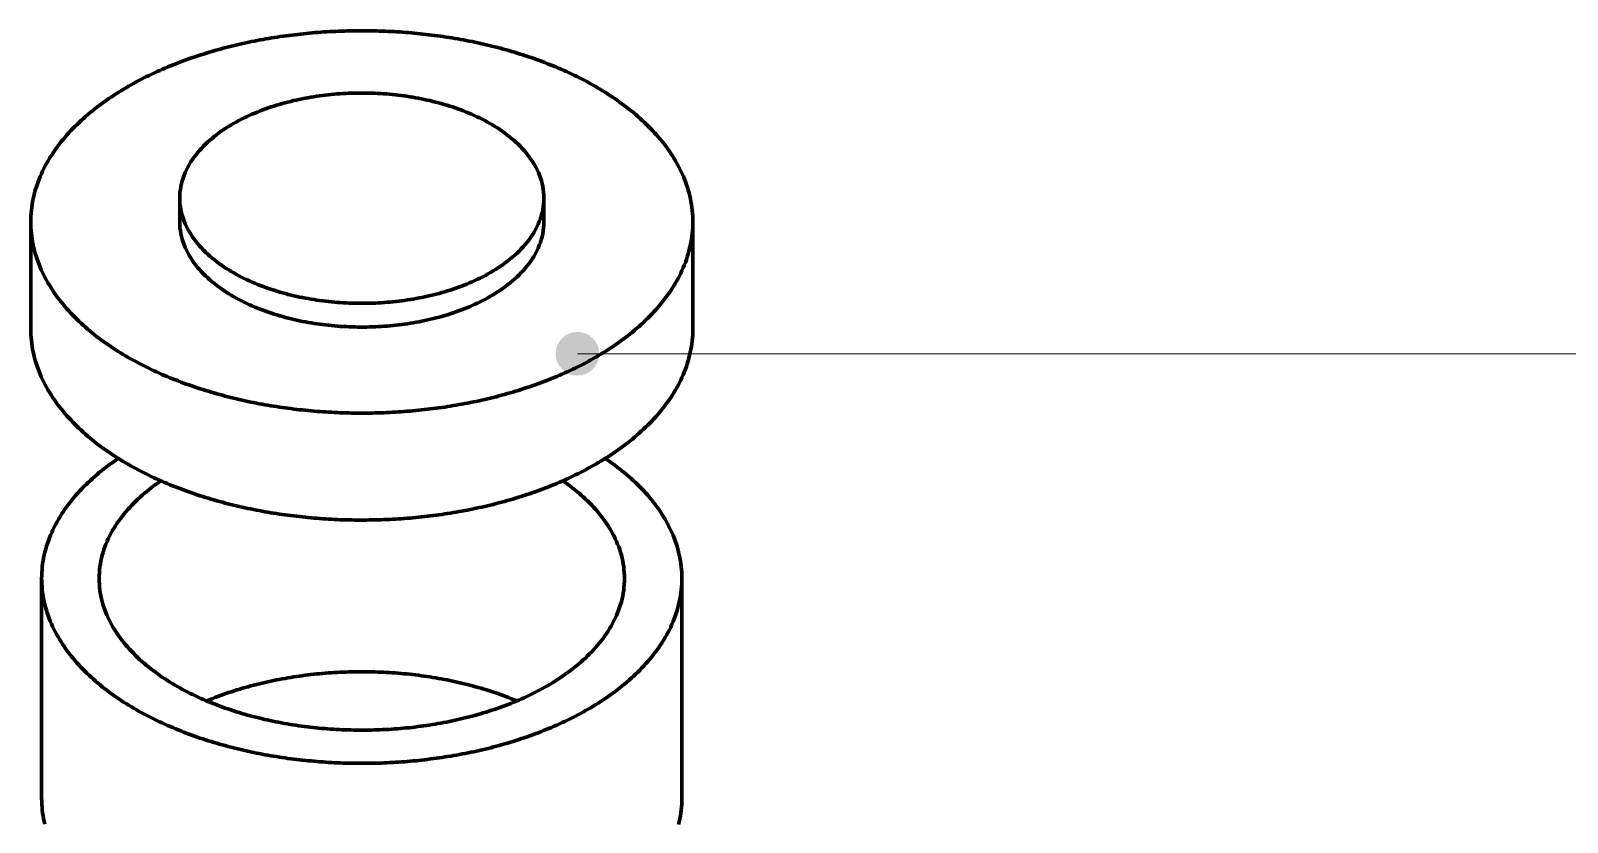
# Model space of a CAD drawing. Header units: millimetres. Extents: x 0 to 420, y 0 to 297.
# Drawn here: x 130.75 to 172.98, y 219.36 to 241.11 of the extents above; entities that cross this region are included whole.
import ezdxf

# ---------------------------------------------------------------- set-up
doc = ezdxf.new("R2010")
doc.units = ezdxf.units.MM
doc.layers.add('01-VISIBLE', color=7, linetype='CONTINUOUS', lineweight=70)
doc.layers.add('08-FINA', color=5, linetype='CONTINUOUS', lineweight=18)

msp = doc.modelspace()

# ---------------------------------------------------------------- hatches: boundary and pattern name
at = {"layer": '08-FINA'}
h = msp.add_hatch(color=7, dxfattribs=at)
h.dxf.hatch_style = 1
edge = h.paths.add_edge_path()
edge.add_arc((145.775, 232.237), 0.6, 0, 360)

# ---------------------------------------------------------------- linework, layer by layer
at = {"layer": '01-VISIBLE'}
for p, q in [((134.842, 236.513), (134.842, 235.859)), ((144.852, 236.513), (144.852, 235.859)), ((130.747, 235.859), (130.747, 232.92)), ((148.947, 235.859), (148.947, 232.92)), ((131.047, 220.019), (131.047, 226.062)), ((148.647, 220.019), (148.647, 226.062))]:
    msp.add_line(p, q, dxfattribs=at)
for points in [[(148.947, 235.859), (148.946, 235.94), (148.943, 236.02), (148.938, 236.1), (148.93, 236.18), (148.921, 236.26), (148.909, 236.339), (148.896, 236.418), (148.88, 236.497), (148.862, 236.575), (148.843, 236.653), (148.821, 236.73), (148.798, 236.807), (148.773, 236.883), (148.746, 236.959), (148.717, 237.034), (148.687, 237.108), (148.654, 237.182), (148.621, 237.254), (148.585, 237.326), (148.548, 237.398), (148.51, 237.468), (148.47, 237.538), (148.429, 237.607), (148.387, 237.675), (148.343, 237.742), (148.298, 237.809), (148.252, 237.874), (148.204, 237.939), (148.156, 238.003), (148.106, 238.066), (148.055, 238.128), (148.003, 238.189), (147.951, 238.25), (147.897, 238.31), (147.843, 238.368), (147.787, 238.426), (147.731, 238.484), (147.674, 238.54), (147.616, 238.596), (147.557, 238.65), (147.498, 238.704), (147.438, 238.758), (147.377, 238.81), (147.315, 238.862), (147.253, 238.912), (147.19, 238.962), (147.127, 239.012), (147.063, 239.06), (146.999, 239.108), (146.934, 239.155), (146.868, 239.202), (146.802, 239.247), (146.736, 239.292), (146.669, 239.337), (146.602, 239.38), (146.534, 239.423), (146.466, 239.465), (146.397, 239.507), (146.328, 239.548), (146.258, 239.588), (146.189, 239.628), (146.118, 239.667), (146.048, 239.705), (145.977, 239.743), (145.906, 239.78), (145.834, 239.816), (145.763, 239.852), (145.69, 239.887), (145.618, 239.922), (145.545, 239.956), (145.472, 239.989), (145.399, 240.022), (145.326, 240.055), (145.252, 240.086), (145.178, 240.118), (145.104, 240.148), (145.029, 240.178), (144.955, 240.208), (144.88, 240.237), (144.805, 240.265), (144.73, 240.293), (144.654, 240.321), (144.579, 240.347), (144.503, 240.374), (144.427, 240.4), (144.351, 240.425), (144.274, 240.45), (144.198, 240.474), (144.121, 240.498), (144.044, 240.521), (143.968, 240.544), (143.89, 240.566), (143.813, 240.588), (143.736, 240.61), (143.658, 240.63), (143.581, 240.651), (143.503, 240.671), (143.425, 240.69), (143.347, 240.709), (143.269, 240.728), (143.191, 240.746), (143.113, 240.763), (143.034, 240.781), (142.956, 240.797), (142.877, 240.814), (142.798, 240.829), (142.72, 240.845), (142.641, 240.86), (142.562, 240.874), (142.483, 240.888), (142.404, 240.902), (142.325, 240.915), (142.245, 240.928), (142.166, 240.94), (142.087, 240.952), (142.007, 240.963), (141.928, 240.974), (141.848, 240.985), (141.768, 240.995), (141.689, 241.005), (141.609, 241.014), (141.529, 241.023), (141.45, 241.031), (141.37, 241.039), (141.29, 241.047), (141.21, 241.054), (141.13, 241.061), (141.05, 241.067), (140.97, 241.073), (140.89, 241.079), (140.81, 241.084), (140.73, 241.089), (140.649, 241.093), (140.569, 241.097), (140.489, 241.1), (140.409, 241.103), (140.329, 241.106), (140.248, 241.108), (140.168, 241.11), (140.088, 241.112), (140.008, 241.113), (139.927, 241.113), (139.847, 241.113), (139.767, 241.113), (139.687, 241.113), (139.606, 241.112), (139.526, 241.11), (139.446, 241.108), (139.366, 241.106), (139.286, 241.103), (139.205, 241.1), (139.125, 241.097), (139.045, 241.093), (138.965, 241.089), (138.885, 241.084), (138.805, 241.079), (138.725, 241.073), (138.645, 241.067), (138.565, 241.061), (138.485, 241.054), (138.405, 241.047), (138.325, 241.039), (138.245, 241.031), (138.165, 241.023), (138.085, 241.014), (138.006, 241.005), (137.926, 240.995), (137.846, 240.985), (137.767, 240.974), (137.687, 240.963), (137.608, 240.952), (137.528, 240.94), (137.449, 240.928), (137.37, 240.915), (137.291, 240.902), (137.212, 240.888), (137.133, 240.874), (137.054, 240.86), (136.975, 240.845), (136.896, 240.829), (136.817, 240.814), (136.739, 240.797), (136.66, 240.781), (136.582, 240.763), (136.504, 240.746), (136.425, 240.728), (136.347, 240.709), (136.269, 240.69), (136.191, 240.671), (136.114, 240.651), (136.036, 240.63), (135.959, 240.61), (135.881, 240.588), (135.804, 240.566), (135.727, 240.544), (135.65, 240.521), (135.573, 240.498), (135.496, 240.474), (135.42, 240.45), (135.344, 240.425), (135.268, 240.4), (135.192, 240.374), (135.116, 240.347), (135.04, 240.321), (134.965, 240.293), (134.889, 240.265), (134.814, 240.237), (134.74, 240.208), (134.665, 240.178), (134.591, 240.148), (134.516, 240.118), (134.442, 240.086), (134.369, 240.055), (134.295, 240.022), (134.222, 239.989), (134.149, 239.956), (134.076, 239.922), (134.004, 239.887), (133.932, 239.852), (133.86, 239.816), (133.789, 239.78), (133.717, 239.743), (133.647, 239.705), (133.576, 239.667), (133.506, 239.628), (133.436, 239.588), (133.367, 239.548), (133.298, 239.507), (133.229, 239.465), (133.161, 239.423), (133.093, 239.38), (133.025, 239.337), (132.958, 239.292), (132.892, 239.247), (132.826, 239.202), (132.76, 239.155), (132.696, 239.108), (132.631, 239.06), (132.567, 239.012), (132.504, 238.962), (132.441, 238.912), (132.379, 238.862), (132.318, 238.81), (132.257, 238.758), (132.197, 238.704), (132.137, 238.65), (132.079, 238.596), (132.021, 238.54), (131.964, 238.484), (131.907, 238.426), (131.852, 238.368), (131.797, 238.31), (131.744, 238.25), (131.691, 238.189), (131.639, 238.128), (131.588, 238.066), (131.539, 238.003), (131.49, 237.939), (131.443, 237.874), (131.397, 237.809), (131.352, 237.742), (131.308, 237.675), (131.265, 237.607), (131.224, 237.538), (131.184, 237.468), (131.146, 237.398), (131.109, 237.326), (131.074, 237.254), (131.04, 237.182), (131.008, 237.108), (130.977, 237.034), (130.949, 236.959), (130.922, 236.883), (130.896, 236.807), (130.873, 236.73), (130.852, 236.653), (130.832, 236.575), (130.814, 236.497), (130.799, 236.418), (130.785, 236.339), (130.774, 236.26), (130.764, 236.18), (130.757, 236.1), (130.751, 236.02), (130.748, 235.94), (130.747, 235.859)], [(144.852, 236.513), (144.85, 236.593), (144.844, 236.673), (144.835, 236.753), (144.821, 236.832), (144.804, 236.911), (144.784, 236.989), (144.76, 237.065), (144.732, 237.141), (144.702, 237.215), (144.668, 237.288), (144.632, 237.36), (144.593, 237.43), (144.551, 237.499), (144.507, 237.567), (144.461, 237.632), (144.413, 237.697), (144.362, 237.759), (144.31, 237.82), (144.256, 237.88), (144.201, 237.938), (144.144, 237.995), (144.085, 238.05), (144.025, 238.104), (143.964, 238.156), (143.902, 238.207), (143.838, 238.256), (143.774, 238.304), (143.709, 238.351), (143.642, 238.397), (143.575, 238.441), (143.507, 238.484), (143.438, 238.525), (143.369, 238.566), (143.299, 238.605), (143.228, 238.643), (143.157, 238.68), (143.085, 238.716), (143.012, 238.751), (142.939, 238.785), (142.866, 238.818), (142.792, 238.849), (142.718, 238.88), (142.643, 238.91), (142.568, 238.938), (142.492, 238.966), (142.416, 238.993), (142.34, 239.018), (142.264, 239.043), (142.187, 239.067), (142.11, 239.09), (142.033, 239.112), (141.955, 239.134), (141.877, 239.154), (141.799, 239.173), (141.721, 239.192), (141.643, 239.21), (141.564, 239.227), (141.485, 239.243), (141.406, 239.259), (141.327, 239.273), (141.248, 239.287), (141.169, 239.3), (141.089, 239.312), (141.01, 239.323), (140.93, 239.334), (140.85, 239.344), (140.77, 239.353), (140.69, 239.361), (140.61, 239.369), (140.53, 239.375), (140.45, 239.381), (140.37, 239.387), (140.289, 239.391), (140.209, 239.395), (140.129, 239.398), (140.048, 239.4), (139.968, 239.401), (139.887, 239.402), (139.807, 239.402), (139.727, 239.401), (139.646, 239.4), (139.566, 239.398), (139.485, 239.395), (139.405, 239.391), (139.325, 239.387), (139.245, 239.381), (139.164, 239.375), (139.084, 239.369), (139.004, 239.361), (138.924, 239.353), (138.844, 239.344), (138.765, 239.334), (138.685, 239.323), (138.605, 239.312), (138.526, 239.3), (138.446, 239.287), (138.367, 239.273), (138.288, 239.259), (138.209, 239.243), (138.13, 239.227), (138.052, 239.21), (137.973, 239.192), (137.895, 239.173), (137.817, 239.154), (137.739, 239.134), (137.662, 239.112), (137.585, 239.09), (137.507, 239.067), (137.431, 239.043), (137.354, 239.018), (137.278, 238.993), (137.202, 238.966), (137.127, 238.938), (137.052, 238.91), (136.977, 238.88), (136.903, 238.849), (136.829, 238.818), (136.755, 238.785), (136.682, 238.751), (136.61, 238.716), (136.538, 238.68), (136.466, 238.643), (136.396, 238.605), (136.325, 238.566), (136.256, 238.525), (136.187, 238.484), (136.119, 238.441), (136.052, 238.397), (135.986, 238.351), (135.92, 238.304), (135.856, 238.256), (135.793, 238.207), (135.73, 238.156), (135.669, 238.104), (135.609, 238.05), (135.551, 237.995), (135.494, 237.938), (135.438, 237.88), (135.384, 237.82), (135.332, 237.759), (135.282, 237.697), (135.233, 237.632), (135.187, 237.567), (135.143, 237.499), (135.101, 237.43), (135.062, 237.36), (135.026, 237.288), (134.992, 237.215), (134.962, 237.141), (134.935, 237.065), (134.911, 236.989), (134.89, 236.911), (134.873, 236.832), (134.86, 236.753), (134.85, 236.673), (134.844, 236.593), (134.842, 236.513)], [(134.842, 236.513), (134.844, 236.432), (134.85, 236.352), (134.86, 236.272), (134.873, 236.192), (134.89, 236.114), (134.911, 236.036), (134.935, 235.959), (134.962, 235.883), (134.993, 235.809), (135.027, 235.735), (135.063, 235.664), (135.102, 235.593), (135.144, 235.524), (135.188, 235.457), (135.235, 235.391), (135.283, 235.327), (135.334, 235.264), (135.386, 235.203), (135.44, 235.143), (135.496, 235.085), (135.553, 235.028), (135.612, 234.973), (135.672, 234.919), (135.733, 234.867), (135.796, 234.816), (135.859, 234.767), (135.924, 234.718), (135.989, 234.672), (136.056, 234.626), (136.123, 234.582), (136.191, 234.539), (136.26, 234.497), (136.33, 234.457), (136.4, 234.418), (136.471, 234.379), (136.543, 234.342), (136.615, 234.306), (136.688, 234.272), (136.761, 234.238), (136.834, 234.205), (136.909, 234.174), (136.983, 234.143), (137.058, 234.113), (137.133, 234.085), (137.209, 234.057), (137.285, 234.03), (137.361, 234.005), (137.438, 233.98), (137.515, 233.956), (137.592, 233.933), (137.67, 233.911), (137.747, 233.89), (137.825, 233.869), (137.904, 233.85), (137.982, 233.831), (138.061, 233.813), (138.139, 233.796), (138.218, 233.78), (138.297, 233.765), (138.377, 233.751), (138.456, 233.737), (138.536, 233.724), (138.615, 233.712), (138.695, 233.701), (138.775, 233.69), (138.855, 233.68), (138.935, 233.671), (139.015, 233.663), (139.095, 233.656), (139.176, 233.649), (139.256, 233.643), (139.336, 233.638), (139.417, 233.634), (139.497, 233.63), (139.578, 233.627), (139.658, 233.625), (139.739, 233.624), (139.82, 233.623), (139.9, 233.623), (139.981, 233.624), (140.061, 233.626), (140.142, 233.628), (140.222, 233.631), (140.303, 233.635), (140.383, 233.64), (140.464, 233.645), (140.544, 233.651), (140.624, 233.658), (140.704, 233.666), (140.785, 233.674), (140.865, 233.683), (140.945, 233.693), (141.024, 233.704), (141.104, 233.716), (141.184, 233.728), (141.263, 233.741), (141.343, 233.755), (141.422, 233.77), (141.501, 233.785), (141.58, 233.802), (141.658, 233.819), (141.737, 233.837), (141.815, 233.856), (141.893, 233.876), (141.971, 233.896), (142.049, 233.918), (142.126, 233.94), (142.204, 233.963), (142.28, 233.988), (142.357, 234.013), (142.433, 234.039), (142.509, 234.066), (142.585, 234.094), (142.66, 234.123), (142.735, 234.152), (142.809, 234.183), (142.883, 234.215), (142.957, 234.248), (143.03, 234.282), (143.102, 234.318), (143.174, 234.354), (143.245, 234.391), (143.316, 234.43), (143.386, 234.469)], [(143.386, 234.469), (143.457, 234.511), (143.527, 234.554), (143.597, 234.599), (143.665, 234.644), (143.733, 234.691), (143.799, 234.74), (143.865, 234.789), (143.929, 234.841), (143.992, 234.893), (144.054, 234.947), (144.115, 235.003), (144.174, 235.06), (144.232, 235.119), (144.288, 235.18), (144.342, 235.241), (144.394, 235.305), (144.444, 235.37), (144.492, 235.437), (144.538, 235.505), (144.582, 235.575), (144.622, 235.647), (144.66, 235.72), (144.695, 235.794), (144.727, 235.87), (144.756, 235.947), (144.781, 236.026), (144.802, 236.105), (144.82, 236.186), (144.834, 236.267), (144.844, 236.348), (144.85, 236.43), (144.852, 236.513)], [(130.747, 235.859), (130.748, 235.779), (130.751, 235.7), (130.757, 235.62), (130.764, 235.54), (130.773, 235.461), (130.785, 235.381), (130.798, 235.302), (130.814, 235.224), (130.832, 235.146), (130.851, 235.068), (130.872, 234.991), (130.896, 234.915), (130.921, 234.839), (130.948, 234.763), (130.976, 234.688), (131.006, 234.614), (131.038, 234.541), (131.072, 234.468), (131.107, 234.397), (131.144, 234.325), (131.182, 234.255), (131.221, 234.185), (131.262, 234.117), (131.305, 234.049), (131.348, 233.982), (131.393, 233.915), (131.439, 233.85), (131.486, 233.785), (131.535, 233.722), (131.584, 233.659), (131.635, 233.597), (131.686, 233.535), (131.739, 233.475), (131.792, 233.415), (131.846, 233.356), (131.901, 233.299), (131.958, 233.241), (132.014, 233.185), (132.072, 233.13), (132.13, 233.075), (132.19, 233.021), (132.249, 232.968), (132.31, 232.916), (132.371, 232.864), (132.433, 232.813), (132.495, 232.763), (132.558, 232.714), (132.622, 232.665), (132.686, 232.618), (132.751, 232.57), (132.816, 232.524), (132.882, 232.478), (132.948, 232.433), (133.015, 232.389), (133.082, 232.346), (133.149, 232.303), (133.217, 232.261), (133.286, 232.219), (133.355, 232.178), (133.424, 232.138), (133.493, 232.098), (133.563, 232.059), (133.634, 232.021), (133.704, 231.983), (133.775, 231.946), (133.846, 231.91), (133.918, 231.874), (133.99, 231.839), (134.062, 231.804), (134.134, 231.77), (134.207, 231.737), (134.28, 231.704), (134.353, 231.671), (134.426, 231.639), (134.5, 231.608), (134.574, 231.578), (134.648, 231.547), (134.723, 231.518), (134.797, 231.489), (134.872, 231.46), (134.947, 231.432), (135.022, 231.405), (135.097, 231.378), (135.173, 231.352), (135.249, 231.326), (135.325, 231.3), (135.401, 231.276), (135.477, 231.251), (135.553, 231.227), (135.63, 231.204), (135.706, 231.181), (135.783, 231.159), (135.86, 231.137), (135.937, 231.115), (136.015, 231.094), (136.092, 231.074), (136.169, 231.054), (136.247, 231.034), (136.325, 231.015), (136.403, 230.997), (136.48, 230.978), (136.558, 230.961), (136.637, 230.943), (136.715, 230.927), (136.793, 230.91), (136.872, 230.894), (136.95, 230.879), (137.029, 230.864), (137.107, 230.849), (137.186, 230.835), (137.265, 230.822), (137.344, 230.808), (137.423, 230.795), (137.502, 230.783), (137.581, 230.771), (137.66, 230.76), (137.74, 230.748), (137.819, 230.738), (137.898, 230.728), (137.978, 230.718), (138.057, 230.708), (138.137, 230.699), (138.216, 230.691), (138.296, 230.683), (138.375, 230.675), (138.455, 230.667), (138.535, 230.661), (138.615, 230.654), (138.694, 230.648), (138.774, 230.642), (138.854, 230.637), (138.934, 230.632), (139.014, 230.628), (139.094, 230.624), (139.174, 230.62), (139.254, 230.617), (139.334, 230.614), (139.414, 230.612), (139.494, 230.61), (139.574, 230.608), (139.654, 230.607), (139.734, 230.606), (139.814, 230.606), (139.894, 230.606), (139.974, 230.606), (140.054, 230.607), (140.134, 230.608), (140.214, 230.61), (140.294, 230.612), (140.374, 230.614), (140.454, 230.617), (140.534, 230.621), (140.614, 230.624), (140.694, 230.628), (140.773, 230.633), (140.853, 230.638), (140.933, 230.643), (141.013, 230.649), (141.093, 230.655), (141.173, 230.662), (141.252, 230.669), (141.332, 230.676), (141.412, 230.684), (141.491, 230.692), (141.571, 230.701), (141.65, 230.71), (141.73, 230.719), (141.809, 230.729), (141.888, 230.739), (141.968, 230.75), (142.047, 230.761), (142.126, 230.773), (142.205, 230.785), (142.284, 230.798), (142.363, 230.81), (142.442, 230.824), (142.521, 230.838), (142.6, 230.852), (142.678, 230.866), (142.757, 230.881), (142.836, 230.897), (142.914, 230.913), (142.992, 230.929), (143.07, 230.946), (143.149, 230.964), (143.227, 230.981), (143.305, 231), (143.382, 231.018), (143.46, 231.037), (143.538, 231.057), (143.615, 231.077), (143.692, 231.098), (143.77, 231.119), (143.847, 231.14), (143.924, 231.162), (144, 231.185), (144.077, 231.208), (144.154, 231.231), (144.23, 231.255), (144.306, 231.28), (144.382, 231.305), (144.458, 231.33), (144.534, 231.356), (144.609, 231.382), (144.685, 231.409), (144.76, 231.437), (144.835, 231.465), (144.909, 231.494), (144.984, 231.523), (145.058, 231.552), (145.132, 231.583), (145.206, 231.613), (145.28, 231.645), (145.353, 231.676), (145.426, 231.709), (145.499, 231.742), (145.572, 231.776), (145.644, 231.81), (145.716, 231.844), (145.788, 231.88), (145.86, 231.916), (145.931, 231.952), (146.002, 231.989), (146.072, 232.027), (146.143, 232.066), (146.212, 232.105), (146.282, 232.144)], [(134.842, 235.859), (134.844, 235.779), (134.85, 235.699), (134.86, 235.619), (134.873, 235.539), (134.89, 235.46), (134.911, 235.383), (134.935, 235.306), (134.962, 235.23), (134.993, 235.155), (135.027, 235.082), (135.063, 235.01), (135.102, 234.94), (135.144, 234.871), (135.188, 234.804), (135.235, 234.738), (135.283, 234.674), (135.334, 234.611), (135.386, 234.55), (135.44, 234.49), (135.496, 234.432), (135.553, 234.375), (135.612, 234.32), (135.672, 234.266), (135.733, 234.214), (135.796, 234.163), (135.859, 234.113), (135.924, 234.065), (135.989, 234.019), (136.056, 233.973), (136.123, 233.929), (136.191, 233.886), (136.26, 233.844), (136.33, 233.804), (136.4, 233.764), (136.471, 233.726), (136.543, 233.689), (136.615, 233.653), (136.688, 233.618), (136.761, 233.585), (136.834, 233.552), (136.909, 233.52), (136.983, 233.49), (137.058, 233.46), (137.133, 233.432), (137.209, 233.404), (137.285, 233.377), (137.361, 233.351), (137.438, 233.327), (137.515, 233.303), (137.592, 233.28), (137.67, 233.258), (137.747, 233.236), (137.825, 233.216), (137.904, 233.197), (137.982, 233.178), (138.061, 233.16), (138.139, 233.143), (138.218, 233.127), (138.297, 233.112), (138.377, 233.097), (138.456, 233.084), (138.536, 233.071), (138.615, 233.059), (138.695, 233.047), (138.775, 233.037), (138.855, 233.027), (138.935, 233.018), (139.015, 233.01), (139.095, 233.003), (139.176, 232.996), (139.256, 232.99), (139.336, 232.985), (139.417, 232.981), (139.497, 232.977), (139.578, 232.974), (139.658, 232.972), (139.739, 232.971), (139.82, 232.97), (139.9, 232.97), (139.981, 232.971), (140.061, 232.973), (140.142, 232.975), (140.222, 232.978), (140.303, 232.982), (140.383, 232.986), (140.464, 232.992), (140.544, 232.998), (140.624, 233.005), (140.704, 233.013), (140.785, 233.021), (140.865, 233.03), (140.945, 233.04), (141.024, 233.051), (141.104, 233.062), (141.184, 233.075), (141.263, 233.088), (141.343, 233.102), (141.422, 233.117), (141.501, 233.132), (141.58, 233.149), (141.658, 233.166), (141.737, 233.184), (141.815, 233.203), (141.893, 233.222), (141.971, 233.243), (142.049, 233.264), (142.126, 233.287), (142.204, 233.31), (142.28, 233.334), (142.357, 233.359), (142.433, 233.385), (142.509, 233.412), (142.585, 233.44), (142.66, 233.469), (142.735, 233.499), (142.809, 233.53), (142.883, 233.562), (142.957, 233.595), (143.03, 233.629), (143.102, 233.664), (143.174, 233.701), (143.245, 233.738), (143.316, 233.777), (143.386, 233.816)], [(143.386, 233.816), (143.457, 233.858), (143.527, 233.901), (143.597, 233.945), (143.665, 233.991), (143.733, 234.038), (143.799, 234.086), (143.865, 234.136), (143.929, 234.187), (143.992, 234.24), (144.054, 234.294), (144.115, 234.35), (144.174, 234.407), (144.232, 234.466), (144.288, 234.526), (144.342, 234.588), (144.394, 234.652), (144.444, 234.717), (144.492, 234.784), (144.538, 234.852), (144.582, 234.922), (144.622, 234.994), (144.66, 235.067), (144.695, 235.141), (144.727, 235.217), (144.756, 235.294), (144.781, 235.373), (144.802, 235.452), (144.82, 235.532), (144.834, 235.613), (144.844, 235.695), (144.85, 235.777), (144.852, 235.859)], [(146.282, 232.144), (146.352, 232.185), (146.422, 232.227), (146.491, 232.269), (146.56, 232.312), (146.628, 232.356), (146.696, 232.4), (146.764, 232.445), (146.831, 232.491), (146.897, 232.537), (146.963, 232.585), (147.029, 232.633), (147.094, 232.681), (147.158, 232.731), (147.222, 232.781), (147.285, 232.832), (147.347, 232.884), (147.409, 232.937), (147.47, 232.99), (147.53, 233.044), (147.59, 233.099), (147.649, 233.155), (147.707, 233.212), (147.764, 233.269), (147.821, 233.328), (147.876, 233.387), (147.931, 233.447), (147.985, 233.508), (148.037, 233.569), (148.089, 233.632), (148.139, 233.696), (148.189, 233.76), (148.237, 233.825), (148.284, 233.891), (148.33, 233.958), (148.375, 234.026), (148.418, 234.094), (148.46, 234.164), (148.501, 234.234), (148.54, 234.305), (148.578, 234.377), (148.614, 234.45), (148.648, 234.523), (148.681, 234.598), (148.712, 234.673), (148.741, 234.748), (148.769, 234.825), (148.795, 234.902), (148.819, 234.979), (148.84, 235.057), (148.86, 235.136), (148.878, 235.215), (148.894, 235.295), (148.908, 235.375), (148.92, 235.455), (148.93, 235.535), (148.937, 235.616), (148.943, 235.697), (148.946, 235.778), (148.947, 235.859)], [(130.747, 232.92), (130.748, 232.84), (130.751, 232.76), (130.757, 232.68), (130.764, 232.601), (130.773, 232.521), (130.785, 232.442), (130.798, 232.363), (130.814, 232.285), (130.832, 232.207), (130.851, 232.129), (130.872, 232.052), (130.896, 231.975), (130.921, 231.899), (130.948, 231.824), (130.976, 231.749), (131.006, 231.675), (131.038, 231.602), (131.072, 231.529), (131.107, 231.457), (131.144, 231.386), (131.182, 231.316), (131.221, 231.246), (131.262, 231.177), (131.305, 231.109), (131.348, 231.042), (131.393, 230.976), (131.439, 230.911), (131.486, 230.846), (131.535, 230.782), (131.584, 230.719), (131.635, 230.657), (131.686, 230.596), (131.739, 230.535), (131.792, 230.476), (131.846, 230.417), (131.901, 230.359), (131.958, 230.302), (132.014, 230.246), (132.072, 230.19), (132.13, 230.136), (132.19, 230.082), (132.249, 230.029), (132.31, 229.976), (132.371, 229.925), (132.433, 229.874), (132.495, 229.824), (132.558, 229.774), (132.622, 229.726), (132.686, 229.678), (132.751, 229.631), (132.816, 229.585), (132.882, 229.539), (132.948, 229.494), (133.015, 229.45), (133.082, 229.406), (133.149, 229.363), (133.217, 229.321), (133.286, 229.28), (133.355, 229.239), (133.424, 229.199), (133.493, 229.159), (133.563, 229.12), (133.634, 229.082), (133.704, 229.044), (133.775, 229.007), (133.846, 228.97), (133.918, 228.935), (133.99, 228.899), (134.062, 228.865), (134.134, 228.831), (134.207, 228.797), (134.28, 228.764), (134.353, 228.732), (134.426, 228.7), (134.5, 228.669), (134.574, 228.638), (134.648, 228.608), (134.723, 228.579), (134.797, 228.549), (134.872, 228.521), (134.947, 228.493), (135.022, 228.466), (135.097, 228.439), (135.173, 228.412), (135.249, 228.386), (135.325, 228.361), (135.401, 228.336), (135.477, 228.312), (135.553, 228.288), (135.63, 228.265), (135.706, 228.242), (135.783, 228.219), (135.86, 228.197), (135.937, 228.176), (136.015, 228.155), (136.092, 228.134), (136.169, 228.114), (136.247, 228.095), (136.325, 228.076), (136.403, 228.057), (136.48, 228.039), (136.558, 228.021), (136.637, 228.004), (136.715, 227.987), (136.793, 227.971), (136.872, 227.955), (136.95, 227.94), (137.029, 227.925), (137.107, 227.91), (137.186, 227.896), (137.265, 227.882), (137.344, 227.869), (137.423, 227.856), (137.502, 227.844), (137.581, 227.832), (137.66, 227.82), (137.74, 227.809), (137.819, 227.798), (137.898, 227.788), (137.978, 227.778), (138.057, 227.769), (138.137, 227.76), (138.216, 227.751), (138.296, 227.743), (138.375, 227.735), (138.455, 227.728), (138.535, 227.721), (138.615, 227.715), (138.694, 227.709), (138.774, 227.703), (138.854, 227.698), (138.934, 227.693), (139.014, 227.688), (139.094, 227.684), (139.174, 227.681), (139.254, 227.677), (139.334, 227.675), (139.414, 227.672), (139.494, 227.67), (139.574, 227.669), (139.654, 227.667), (139.734, 227.667), (139.814, 227.666), (139.894, 227.666), (139.974, 227.667), (140.054, 227.668), (140.134, 227.669), (140.214, 227.67), (140.294, 227.673), (140.374, 227.675), (140.454, 227.678), (140.534, 227.681), (140.614, 227.685), (140.694, 227.689), (140.773, 227.694), (140.853, 227.698), (140.933, 227.704), (141.013, 227.71), (141.093, 227.716), (141.173, 227.722), (141.252, 227.729), (141.332, 227.737), (141.412, 227.744), (141.491, 227.753), (141.571, 227.761), (141.65, 227.77), (141.73, 227.78), (141.809, 227.79), (141.888, 227.8), (141.968, 227.811), (142.047, 227.822), (142.126, 227.834), (142.205, 227.846), (142.284, 227.858), (142.363, 227.871), (142.442, 227.884), (142.521, 227.898), (142.6, 227.912), (142.678, 227.927), (142.757, 227.942), (142.836, 227.958), (142.914, 227.974), (142.992, 227.99), (143.07, 228.007), (143.149, 228.024), (143.227, 228.042), (143.305, 228.06), (143.382, 228.079), (143.46, 228.098), (143.538, 228.118), (143.615, 228.138), (143.692, 228.158), (143.77, 228.179), (143.847, 228.201), (143.924, 228.223), (144, 228.245), (144.077, 228.268), (144.154, 228.292), (144.23, 228.316), (144.306, 228.34), (144.382, 228.365), (144.458, 228.391), (144.534, 228.417), (144.609, 228.443), (144.685, 228.47), (144.76, 228.498), (144.835, 228.526), (144.909, 228.554), (144.984, 228.583), (145.058, 228.613), (145.132, 228.643), (145.206, 228.674), (145.28, 228.705), (145.353, 228.737), (145.426, 228.77), (145.499, 228.803), (145.572, 228.836), (145.644, 228.87), (145.716, 228.905), (145.788, 228.94), (145.86, 228.976), (145.931, 229.013), (146.002, 229.05), (146.072, 229.088), (146.143, 229.126), (146.212, 229.165), (146.282, 229.205)], [(146.282, 229.205), (146.352, 229.246), (146.422, 229.288), (146.491, 229.33), (146.56, 229.373), (146.628, 229.416), (146.696, 229.461), (146.764, 229.506), (146.831, 229.552), (146.897, 229.598), (146.963, 229.645), (147.029, 229.693), (147.094, 229.742), (147.158, 229.792), (147.222, 229.842), (147.285, 229.893), (147.347, 229.945), (147.409, 229.997), (147.47, 230.051), (147.53, 230.105), (147.59, 230.16), (147.649, 230.216), (147.707, 230.272), (147.764, 230.33), (147.821, 230.388), (147.876, 230.447), (147.931, 230.507), (147.985, 230.568), (148.037, 230.63), (148.089, 230.693), (148.139, 230.756), (148.189, 230.821), (148.237, 230.886), (148.284, 230.952), (148.33, 231.019), (148.375, 231.086), (148.418, 231.155), (148.46, 231.225), (148.501, 231.295), (148.54, 231.366), (148.578, 231.438), (148.614, 231.511), (148.648, 231.584), (148.681, 231.658), (148.712, 231.733), (148.741, 231.809), (148.769, 231.885), (148.795, 231.962), (148.819, 232.04), (148.84, 232.118), (148.86, 232.197), (148.878, 232.276), (148.894, 232.355), (148.908, 232.435), (148.92, 232.516), (148.93, 232.596), (148.937, 232.677), (148.943, 232.758), (148.946, 232.839), (148.947, 232.92)], [(133.154, 229.36), (133.087, 229.314), (133.02, 229.267), (132.954, 229.22), (132.889, 229.172), (132.823, 229.122), (132.759, 229.073), (132.695, 229.022), (132.632, 228.97), (132.57, 228.918), (132.508, 228.865), (132.447, 228.811), (132.386, 228.756), (132.327, 228.7), (132.268, 228.644), (132.21, 228.586), (132.153, 228.528), (132.097, 228.469), (132.042, 228.408), (131.988, 228.348), (131.935, 228.286), (131.883, 228.223), (131.832, 228.159), (131.782, 228.095), (131.734, 228.029), (131.687, 227.963), (131.641, 227.896), (131.596, 227.827), (131.552, 227.758), (131.511, 227.688), (131.47, 227.618), (131.431, 227.546), (131.394, 227.474), (131.358, 227.4), (131.324, 227.326), (131.292, 227.251), (131.261, 227.176), (131.233, 227.099), (131.206, 227.022), (131.181, 226.945), (131.158, 226.867), (131.138, 226.788), (131.119, 226.708), (131.102, 226.629), (131.088, 226.548), (131.075, 226.468), (131.065, 226.387), (131.057, 226.306), (131.052, 226.224), (131.048, 226.143), (131.047, 226.062)], [(148.647, 226.062), (148.646, 226.143), (148.643, 226.224), (148.637, 226.306), (148.629, 226.387), (148.619, 226.468), (148.607, 226.548), (148.592, 226.629), (148.576, 226.708), (148.557, 226.788), (148.536, 226.867), (148.513, 226.945), (148.488, 227.022), (148.462, 227.099), (148.433, 227.176), (148.402, 227.251), (148.37, 227.326), (148.336, 227.4), (148.3, 227.474), (148.263, 227.546), (148.224, 227.618), (148.184, 227.688), (148.142, 227.758), (148.099, 227.827), (148.054, 227.896), (148.008, 227.963), (147.96, 228.029), (147.912, 228.095), (147.862, 228.159), (147.811, 228.223), (147.759, 228.286), (147.706, 228.348), (147.652, 228.408), (147.597, 228.469), (147.541, 228.528), (147.484, 228.586), (147.426, 228.644), (147.367, 228.7), (147.308, 228.756), (147.248, 228.811), (147.187, 228.865), (147.125, 228.918), (147.062, 228.97), (146.999, 229.022), (146.935, 229.073), (146.871, 229.122), (146.806, 229.172), (146.74, 229.22), (146.674, 229.267), (146.607, 229.314), (146.54, 229.36)], [(134.323, 228.745), (134.256, 228.699), (134.191, 228.652), (134.126, 228.604), (134.062, 228.556), (133.999, 228.506), (133.936, 228.455), (133.874, 228.403), (133.813, 228.351), (133.753, 228.297), (133.694, 228.242), (133.636, 228.187), (133.579, 228.13), (133.522, 228.072), (133.467, 228.013), (133.414, 227.953), (133.361, 227.892), (133.309, 227.83), (133.259, 227.767), (133.211, 227.703), (133.163, 227.638), (133.118, 227.572), (133.073, 227.504), (133.031, 227.436), (132.99, 227.366), (132.951, 227.296), (132.914, 227.224), (132.879, 227.152), (132.845, 227.078), (132.814, 227.004), (132.785, 226.929), (132.759, 226.853), (132.734, 226.776), (132.712, 226.699), (132.692, 226.621), (132.675, 226.542), (132.661, 226.463), (132.649, 226.383), (132.639, 226.303), (132.633, 226.223), (132.629, 226.142), (132.627, 226.062)], [(147.067, 226.062), (147.066, 226.142), (147.062, 226.223), (147.055, 226.303), (147.046, 226.383), (147.034, 226.463), (147.019, 226.542), (147.002, 226.621), (146.982, 226.699), (146.96, 226.776), (146.936, 226.853), (146.909, 226.929), (146.88, 227.004), (146.849, 227.078), (146.816, 227.152), (146.781, 227.224), (146.743, 227.296), (146.704, 227.366), (146.664, 227.436), (146.621, 227.504), (146.577, 227.572), (146.531, 227.638), (146.484, 227.703), (146.435, 227.767), (146.385, 227.83), (146.334, 227.892), (146.281, 227.953), (146.227, 228.013), (146.172, 228.072), (146.116, 228.13), (146.059, 228.187), (146, 228.242), (145.941, 228.297), (145.881, 228.351), (145.82, 228.403), (145.758, 228.455), (145.696, 228.506), (145.632, 228.556), (145.568, 228.604), (145.503, 228.652), (145.438, 228.699), (145.372, 228.745)], [(131.047, 226.062), (131.048, 225.981), (131.052, 225.901), (131.057, 225.821), (131.065, 225.741), (131.074, 225.662), (131.086, 225.582), (131.1, 225.503), (131.117, 225.425), (131.135, 225.347), (131.155, 225.269), (131.177, 225.192), (131.201, 225.115), (131.227, 225.04), (131.255, 224.964), (131.284, 224.89), (131.316, 224.816), (131.349, 224.743), (131.383, 224.671), (131.42, 224.599), (131.457, 224.528), (131.497, 224.458), (131.538, 224.389), (131.58, 224.321), (131.623, 224.254), (131.668, 224.187), (131.714, 224.121), (131.761, 224.057), (131.81, 223.993), (131.859, 223.93), (131.91, 223.867), (131.962, 223.806), (132.015, 223.746), (132.068, 223.686), (132.123, 223.627), (132.178, 223.57), (132.235, 223.513), (132.292, 223.456), (132.35, 223.401), (132.409, 223.347), (132.469, 223.293), (132.529, 223.24), (132.59, 223.188), (132.652, 223.137), (132.714, 223.086), (132.777, 223.037), (132.841, 222.988), (132.905, 222.939), (132.969, 222.892), (133.035, 222.845), (133.1, 222.8), (133.167, 222.754), (133.234, 222.71), (133.301, 222.666), (133.368, 222.623), (133.437, 222.581), (133.505, 222.539), (133.574, 222.498), (133.644, 222.458), (133.713, 222.418), (133.783, 222.38), (133.854, 222.341), (133.925, 222.304), (133.996, 222.267), (134.067, 222.23), (134.139, 222.195), (134.211, 222.159), (134.284, 222.125), (134.357, 222.091), (134.429, 222.058), (134.503, 222.025), (134.576, 221.993), (134.65, 221.962), (134.724, 221.931), (134.798, 221.9), (134.873, 221.87), (134.947, 221.841), (135.022, 221.813), (135.097, 221.784), (135.173, 221.757), (135.248, 221.73), (135.324, 221.703), (135.4, 221.677), (135.476, 221.652), (135.552, 221.627), (135.629, 221.603), (135.705, 221.579), (135.782, 221.555), (135.859, 221.533), (135.936, 221.51), (136.013, 221.488), (136.09, 221.467), (136.168, 221.446), (136.245, 221.426), (136.323, 221.406), (136.401, 221.387), (136.479, 221.368), (136.557, 221.349), (136.635, 221.331), (136.713, 221.314), (136.792, 221.297), (136.87, 221.28), (136.949, 221.264), (137.028, 221.249), (137.106, 221.234), (137.185, 221.219), (137.264, 221.205), (137.343, 221.191), (137.422, 221.178), (137.501, 221.165), (137.581, 221.152), (137.66, 221.14), (137.739, 221.129), (137.819, 221.118), (137.898, 221.107), (137.978, 221.097), (138.058, 221.087), (138.137, 221.078), (138.217, 221.069), (138.297, 221.06), (138.376, 221.052), (138.456, 221.045), (138.536, 221.038), (138.616, 221.031), (138.696, 221.025), (138.776, 221.019), (138.856, 221.013), (138.936, 221.008), (139.016, 221.004), (139.096, 220.999), (139.177, 220.996), (139.257, 220.992), (139.337, 220.989), (139.417, 220.987), (139.497, 220.985), (139.577, 220.983), (139.658, 220.982), (139.738, 220.981), (139.818, 220.981), (139.898, 220.981), (139.978, 220.981), (140.059, 220.982), (140.139, 220.984), (140.219, 220.985), (140.299, 220.988), (140.379, 220.99), (140.46, 220.993), (140.54, 220.997), (140.62, 221), (140.7, 221.005), (140.78, 221.009), (140.86, 221.015), (140.94, 221.02), (141.02, 221.026), (141.1, 221.033), (141.18, 221.039), (141.26, 221.047), (141.34, 221.054), (141.419, 221.063), (141.499, 221.071), (141.579, 221.08), (141.658, 221.09), (141.738, 221.1), (141.818, 221.11), (141.897, 221.121), (141.977, 221.132), (142.056, 221.143), (142.135, 221.156), (142.214, 221.168), (142.294, 221.181), (142.373, 221.195), (142.452, 221.208), (142.531, 221.223), (142.609, 221.238), (142.688, 221.253), (142.767, 221.269), (142.845, 221.285), (142.924, 221.301), (143.002, 221.319), (143.08, 221.336), (143.159, 221.354), (143.237, 221.373), (143.315, 221.392), (143.392, 221.411), (143.47, 221.431), (143.548, 221.452), (143.625, 221.473), (143.702, 221.494), (143.779, 221.516), (143.856, 221.539), (143.933, 221.562), (144.01, 221.585), (144.087, 221.609), (144.163, 221.634), (144.239, 221.659), (144.315, 221.684), (144.391, 221.711), (144.467, 221.737), (144.542, 221.764), (144.617, 221.792), (144.692, 221.82), (144.767, 221.849), (144.842, 221.879), (144.916, 221.908), (144.99, 221.939), (145.064, 221.97), (145.138, 222.002), (145.212, 222.034), (145.285, 222.067), (145.358, 222.1), (145.43, 222.134), (145.503, 222.169), (145.575, 222.204), (145.646, 222.24), (145.718, 222.277), (145.789, 222.314), (145.86, 222.352), (145.93, 222.39), (146, 222.429), (146.07, 222.469)], [(132.627, 226.062), (132.629, 225.981), (132.633, 225.902), (132.639, 225.822), (132.648, 225.742), (132.66, 225.663), (132.675, 225.584), (132.692, 225.506), (132.711, 225.428), (132.733, 225.351), (132.757, 225.275), (132.783, 225.199), (132.812, 225.125), (132.843, 225.051), (132.876, 224.978), (132.91, 224.906), (132.947, 224.834), (132.986, 224.764), (133.026, 224.695), (133.068, 224.627), (133.112, 224.56), (133.157, 224.494), (133.204, 224.429), (133.252, 224.365), (133.302, 224.302), (133.353, 224.24), (133.405, 224.18), (133.458, 224.12), (133.513, 224.061), (133.568, 224.004), (133.625, 223.947), (133.683, 223.892), (133.741, 223.837), (133.801, 223.783), (133.861, 223.731), (133.922, 223.679), (133.984, 223.629), (134.047, 223.579), (134.111, 223.53), (134.175, 223.482), (134.24, 223.436), (134.305, 223.39), (134.372, 223.344), (134.438, 223.3), (134.506, 223.257), (134.574, 223.214), (134.642, 223.173), (134.711, 223.132), (134.78, 223.092), (134.85, 223.053), (134.92, 223.014), (134.991, 222.977), (135.062, 222.94), (135.134, 222.904), (135.205, 222.869), (135.278, 222.834), (135.35, 222.8), (135.423, 222.767), (135.496, 222.735), (135.57, 222.703), (135.644, 222.672), (135.718, 222.642), (135.792, 222.613), (135.867, 222.584), (135.942, 222.555), (136.017, 222.528), (136.093, 222.501), (136.168, 222.475), (136.244, 222.449), (136.32, 222.424), (136.397, 222.4), (136.473, 222.376), (136.55, 222.353), (136.627, 222.331), (136.704, 222.309), (136.781, 222.288), (136.858, 222.267), (136.936, 222.247), (137.013, 222.228), (137.091, 222.209), (137.169, 222.19), (137.247, 222.173), (137.325, 222.156), (137.404, 222.139), (137.482, 222.123), (137.561, 222.108), (137.639, 222.093), (137.718, 222.078), (137.797, 222.065), (137.876, 222.051), (137.955, 222.039), (138.034, 222.027), (138.114, 222.015), (138.193, 222.004), (138.272, 221.993), (138.352, 221.983), (138.431, 221.974), (138.511, 221.965), (138.59, 221.957), (138.67, 221.949), (138.75, 221.942), (138.83, 221.935), (138.909, 221.928), (138.989, 221.923), (139.069, 221.917), (139.149, 221.913), (139.229, 221.908), (139.309, 221.905), (139.389, 221.901), (139.469, 221.899), (139.549, 221.897), (139.629, 221.895), (139.709, 221.894), (139.789, 221.893), (139.869, 221.893), (139.949, 221.893), (140.029, 221.894), (140.109, 221.896), (140.19, 221.898), (140.27, 221.9), (140.35, 221.903), (140.43, 221.907), (140.51, 221.911), (140.589, 221.915), (140.669, 221.92), (140.749, 221.926), (140.829, 221.932), (140.909, 221.938), (140.989, 221.945), (141.068, 221.953), (141.148, 221.961), (141.228, 221.97), (141.307, 221.979), (141.387, 221.989), (141.466, 221.999), (141.545, 222.01), (141.625, 222.021), (141.704, 222.033), (141.783, 222.046), (141.862, 222.059), (141.941, 222.072), (142.02, 222.086), (142.098, 222.101), (142.177, 222.116), (142.255, 222.132), (142.334, 222.148), (142.412, 222.165), (142.49, 222.182), (142.568, 222.2), (142.646, 222.219), (142.724, 222.238), (142.802, 222.258), (142.879, 222.278), (142.956, 222.299), (143.033, 222.321), (143.11, 222.343), (143.187, 222.366), (143.264, 222.389), (143.34, 222.413), (143.416, 222.438), (143.492, 222.463), (143.568, 222.489), (143.643, 222.516), (143.719, 222.543), (143.794, 222.571), (143.869, 222.6), (143.943, 222.629), (144.017, 222.659), (144.091, 222.689), (144.165, 222.721), (144.238, 222.753), (144.311, 222.785), (144.384, 222.819), (144.457, 222.853), (144.529, 222.888), (144.6, 222.924), (144.672, 222.96), (144.742, 222.998), (144.813, 223.036), (144.883, 223.074), (144.953, 223.114)], [(144.953, 223.114), (145.022, 223.155), (145.092, 223.196), (145.16, 223.239), (145.228, 223.282), (145.296, 223.327), (145.363, 223.372), (145.43, 223.418), (145.495, 223.465), (145.56, 223.513), (145.625, 223.562), (145.688, 223.612), (145.751, 223.662), (145.813, 223.714), (145.875, 223.767), (145.935, 223.821), (145.995, 223.875), (146.053, 223.931), (146.11, 223.988), (146.167, 224.046), (146.222, 224.105), (146.276, 224.165), (146.329, 224.226), (146.381, 224.288), (146.431, 224.351), (146.48, 224.415), (146.528, 224.481), (146.574, 224.547), (146.618, 224.615), (146.661, 224.683), (146.702, 224.753), (146.741, 224.824), (146.779, 224.895), (146.814, 224.968), (146.848, 225.042), (146.879, 225.116), (146.908, 225.191), (146.935, 225.268), (146.96, 225.345), (146.982, 225.422), (147.002, 225.501), (147.019, 225.58), (147.033, 225.659), (147.046, 225.739), (147.055, 225.819), (147.062, 225.9), (147.066, 225.981), (147.067, 226.062)], [(146.07, 222.469), (146.14, 222.51), (146.21, 222.552), (146.279, 222.594), (146.348, 222.637), (146.416, 222.681), (146.484, 222.725), (146.552, 222.771), (146.619, 222.817), (146.685, 222.863), (146.751, 222.911), (146.816, 222.959), (146.881, 223.008), (146.945, 223.058), (147.009, 223.109), (147.071, 223.16), (147.134, 223.213), (147.195, 223.266), (147.256, 223.32), (147.316, 223.374), (147.375, 223.43), (147.433, 223.487), (147.491, 223.544), (147.547, 223.602), (147.603, 223.661), (147.658, 223.721), (147.712, 223.782), (147.765, 223.844), (147.816, 223.906), (147.867, 223.97), (147.916, 224.034), (147.965, 224.1), (148.012, 224.166), (148.058, 224.233), (148.102, 224.301), (148.145, 224.37), (148.187, 224.44), (148.227, 224.51), (148.266, 224.582), (148.303, 224.654), (148.338, 224.727), (148.372, 224.801), (148.404, 224.876), (148.434, 224.951), (148.463, 225.027), (148.489, 225.104), (148.514, 225.181), (148.537, 225.259), (148.557, 225.338), (148.576, 225.417), (148.593, 225.496), (148.607, 225.576), (148.619, 225.657), (148.629, 225.737), (148.637, 225.818), (148.643, 225.899), (148.646, 225.98), (148.647, 226.062)], [(144.106, 222.695), (144.032, 222.726), (143.958, 222.756), (143.884, 222.786), (143.809, 222.814), (143.734, 222.842), (143.659, 222.87), (143.583, 222.896), (143.508, 222.923), (143.432, 222.948), (143.356, 222.973), (143.279, 222.997), (143.203, 223.02), (143.126, 223.043), (143.049, 223.066), (142.972, 223.087), (142.895, 223.108), (142.818, 223.129), (142.74, 223.149), (142.662, 223.168), (142.585, 223.187), (142.507, 223.205), (142.429, 223.222), (142.35, 223.239), (142.272, 223.256), (142.194, 223.272), (142.115, 223.287), (142.036, 223.302), (141.958, 223.316), (141.879, 223.33), (141.8, 223.343), (141.721, 223.355), (141.642, 223.367), (141.562, 223.379), (141.483, 223.39), (141.404, 223.4), (141.324, 223.41), (141.245, 223.419), (141.165, 223.428), (141.086, 223.436), (141.006, 223.444), (140.926, 223.451), (140.847, 223.458), (140.767, 223.464), (140.687, 223.47), (140.607, 223.475), (140.527, 223.479), (140.447, 223.484), (140.367, 223.487), (140.287, 223.49), (140.207, 223.493), (140.127, 223.495), (140.047, 223.496), (139.967, 223.497), (139.887, 223.498), (139.807, 223.498), (139.727, 223.497), (139.647, 223.496), (139.567, 223.495), (139.487, 223.493), (139.407, 223.49), (139.327, 223.487), (139.247, 223.484), (139.167, 223.479), (139.087, 223.475), (139.007, 223.47), (138.928, 223.464), (138.848, 223.458), (138.768, 223.451), (138.688, 223.444), (138.609, 223.436), (138.529, 223.428), (138.45, 223.419), (138.37, 223.41), (138.291, 223.4), (138.211, 223.39), (138.132, 223.379), (138.053, 223.367), (137.974, 223.355), (137.895, 223.343), (137.816, 223.33), (137.737, 223.316), (137.658, 223.302), (137.579, 223.287), (137.501, 223.272), (137.422, 223.256), (137.344, 223.239), (137.266, 223.222), (137.188, 223.205), (137.11, 223.187), (137.032, 223.168), (136.954, 223.149), (136.877, 223.129), (136.799, 223.108), (136.722, 223.087), (136.645, 223.066), (136.568, 223.043), (136.492, 223.02), (136.415, 222.997), (136.339, 222.973), (136.263, 222.948), (136.187, 222.923), (136.111, 222.896), (136.036, 222.87), (135.961, 222.842), (135.886, 222.814), (135.811, 222.786), (135.736, 222.756), (135.662, 222.726), (135.588, 222.695)], [(131.047, 220.019), (131.048, 219.939), (131.052, 219.859), (131.057, 219.779), (131.065, 219.699), (131.074, 219.62), (131.086, 219.54), (131.1, 219.461), (131.117, 219.383), (131.135, 219.305)], [(148.557, 219.296), (148.576, 219.375), (148.593, 219.454), (148.607, 219.534), (148.619, 219.615), (148.629, 219.695), (148.637, 219.776), (148.643, 219.857), (148.646, 219.938), (148.647, 220.019)]]:
    msp.add_lwpolyline(points, dxfattribs=at)
at = {"layer": '08-FINA'}
msp.add_line((212.5, 232.237), (145.775, 232.237), dxfattribs=at)

doc.saveas('drawing.dxf')
